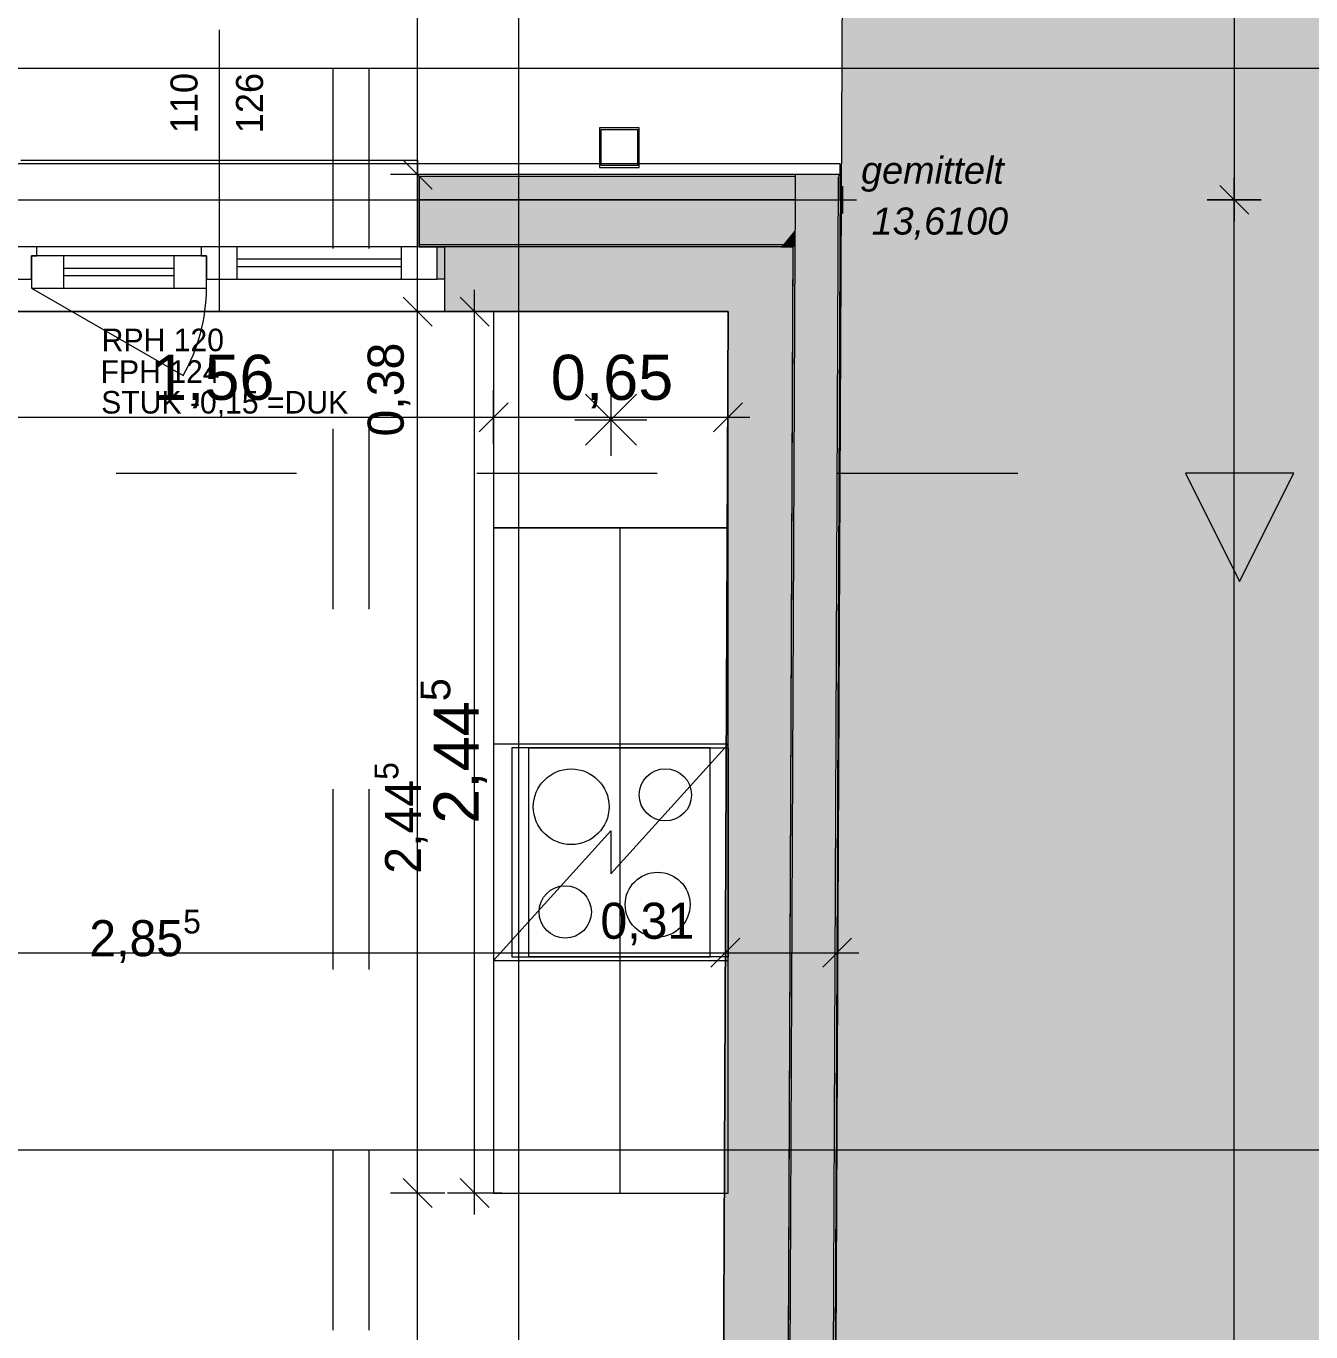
# Model space of a CAD drawing. Header units: metres. Extents: x -3 to 205, y -18 to 45.
# Drawn here: x 49.035 to 52.597, y -4.509 to -0.887 of the extents above; entities that cross this region are included whole.
import ezdxf

# ---------------------------------------------------------------- set-up
doc = ezdxf.new("R2010")
doc.units = ezdxf.units.M
doc.header["$MEASUREMENT"] = 0
doc.linetypes.add('Punkt 1_1', pattern=[0.075, 0.025, -0.05])
doc.linetypes.add('Untersicht', pattern=[0.001, 0.0005, -0.0005])
for name, color, linetype in [('1._1.Stock  PP STG2_4_000 Achsraster', 7, 'Continuous'), ('1._1.Stock  PP STG2_4_110 Wand Aussen', 7, 'Continuous'), ('1._1.Stock  PP STG2_4_165 Fassadengestaltung Bänder', 7, 'Continuous'), ('1._1.Stock  PP STG2_4_210 Decke', 7, 'Continuous'), ('1._1.Stock  PP STG2_4_220 Bodenaufbau', 7, 'Continuous'), ('1._1.Stock  PP STG2_4_530 Küche', 7, 'Continuous'), ('1._1.Stock  PP STG2_4_611 Entwässerung', 7, 'Continuous'), ('1._1.Stock  PP STG2_4_725 Nachbarbebauung', 7, 'Continuous'), ('1._1.Stock  PP STG2_4_851 Marker Schnitt', 7, 'Continuous'), ('1._1.Stock  PP STG2_4_910 Allgemein Lageplan Höhen', 7, 'Continuous'), ('1._1.Stock  PP STG2_4_950 Polierplan Bemaßung', 7, 'Continuous'), ('1._1.Stock  PP STG2_4_950-1 Polierplan Bemaßung Küche', 7, 'Continuous'), ('1._1.Stock  PP STG2_4_Neubau_840 Baulinien', 7, 'Continuous')]:
    doc.layers.add(name, color=color, linetype=linetype)
doc.styles.add('ERSTELLTER_STIL_1', font='arial.ttf')
doc.styles.add('ERSTELLTER_STIL_2', font='')
doc.styles.add('ERSTELLTER_STIL_3', font='arialbi.ttf')
doc.styles.get('ERSTELLTER_STIL_2').set_extended_font_data('Eurostile')
doc.linetypes.add('Grenze Grundstück', pattern='A,0,[1,415_260415_PP_VA_1_4 1 St1.Shx,S=0.00031746,R=0,X=0,Y=0],-0.04,0', length=0.04)

msp = doc.modelspace()

# ---------------------------------------------------------------- hatches: boundary and pattern name
at = {"layer": '1._1.Stock  PP STG2_4_110 Wand Aussen', "linetype": 'Continuous', "lineweight": 13, "true_color": 0xff6400}
for points in [[(51.1688, -1.3037), (50.125, -1.3037), (50.125, -1.3687), (51.1685, -1.3687)], [(51.1685, -1.3687), (51.2356, -1.3687), (51.2889, -1.3037), (51.1688, -1.3037)], [(51.1688, -1.3037), (51.2889, -1.3037), (51.2893, -1.3032), (51.2893, -1.2987), (51.1688, -1.2987)], [(51.25, -10.1776), (51.288, -1.3048), (51.1673, -1.4519), (51.1306, -10.0305)], [(50.125, -1.4937), (51.1331, -1.4937), (51.1681, -1.451), (51.1685, -1.3687), (50.125, -1.3687)], [(51.1681, -1.451), (51.2356, -1.3687), (51.1685, -1.3687)], [(51.1622, -1.4937), (51.1623, -1.4581), (51.1331, -1.4937)], [(51.1672, -1.4937), (51.1673, -1.4519), (51.1623, -1.4581), (51.1622, -1.4937)], [(50.175, -1.4987), (50.175, -1.5887), (50.195, -1.5887), (50.195, -1.4987)]]:
    msp.add_hatch(color=30, dxfattribs=at).paths.add_polyline_path(points)
at = {"layer": '1._1.Stock  PP STG2_4_110 Wand Aussen', "linetype": 'Continuous', "lineweight": 0, "true_color": 0x373737}
for points in [[(50.125, -1.4987), (51.129, -1.4987), (51.1331, -1.4937), (50.125, -1.4937)], [(51.1621, -1.4987), (51.1258, -9.9837), (51.1308, -9.9837), (51.1671, -1.4987)], [(51.1331, -1.4937), (51.129, -1.4987), (51.1621, -1.4987), (51.1622, -1.4937)], [(51.1622, -1.4937), (51.1621, -1.4987), (51.1671, -1.4987), (51.1672, -1.4937)]]:
    msp.add_hatch(color=250, dxfattribs=at).paths.add_polyline_path(points)
at = {"layer": '1._1.Stock  PP STG2_4_110 Wand Aussen', "linetype": 'Continuous', "lineweight": 13, "true_color": 0x3f7f02}
for points in [[(50.195, -1.4987), (50.195, -1.5887), (50.195, -1.6787), (50.9814, -1.6787), (50.9821, -1.4987)], [(50.9814, -1.6787), (51.129, -1.4987), (50.9821, -1.4987)], [(50.9814, -1.6787), (51.1614, -1.6787), (51.1621, -1.4987), (51.129, -1.4987)], [(50.9814, -1.6787), (50.9466, -9.8037), (51.1266, -9.8037), (51.1614, -1.6787)]]:
    msp.add_hatch(color=76, dxfattribs=at).paths.add_polyline_path(points)
at = {"layer": '1._1.Stock  PP STG2_4_725 Nachbarbebauung', "linetype": 'Continuous', "lineweight": 0, "true_color": 0x1f1f1f}
msp.add_hatch(color=250, dxfattribs=at).paths.add_polyline_path([(51.3035, 0.426), (51.2486, -11.3318), (56.3775, -10.3991), (56.3775, 1.9963), (51.314, 1.9963)])
at = {"layer": '1._1.Stock  PP STG2_4_851 Marker Schnitt', "linetype": 'Continuous', "lineweight": 0, "true_color": 0x000000}
msp.add_hatch(color=18, dxfattribs=at).paths.add_polyline_path([(52.55, -2.127), (52.25, -2.127), (52.4, -2.427)])

# ---------------------------------------------------------------- linework, layer by layer
at = {"layer": '1._1.Stock  PP STG2_4_000 Achsraster', "color": 5, "linetype": 'Continuous', "lineweight": 0, "ltscale": 1000}
for p, q in [((50.4, 1.9963), (50.4, -16.0037)), ((30.9, -1.0037), (53.4, -1.0037)), ((30.9, -4.0037), (53.4, -4.0037))]:
    msp.add_line(p, q, dxfattribs=at)
at = {"layer": '1._1.Stock  PP STG2_4_110 Wand Aussen', "color": 7, "linetype": 'Continuous', "lineweight": 13, "ltscale": 1000}
for p, q in [((49.57, -0.8975), (49.57, -1.6787)), ((49.02, -1.2587), (50.12, -1.2587)), ((50.12, -1.2587), (50.12, -1.2987)), ((50.12, -1.2987), (50.12, -1.3037)), ((50.125, -1.2987), (50.12, -1.2987)), ((50.12, -1.2987), (50.12, -1.3037)), ((50.12, -1.3037), (50.12, -1.3687)), ((50.12, -1.3037), (50.12, -1.3687)), ((51.1688, -1.3037), (50.125, -1.3037)), ((50.125, -1.3037), (50.125, -1.4987)), ((51.1685, -1.3687), (51.1688, -1.3037)), ((51.1685, -1.3687), (51.1688, -1.3037)), ((51.1688, -1.3037), (51.1688, -1.2987)), ((51.1688, -1.3037), (51.1688, -1.2987)), ((51.2893, -1.3032), (51.2893, -1.2987)), ((51.25, -10.1776), (51.288, -1.3048)), ((50.12, -1.3687), (50.12, -1.4937)), ((50.12, -1.3687), (50.12, -1.4937)), ((51.1681, -1.451), (51.1685, -1.3687)), ((51.1681, -1.451), (51.1685, -1.3687)), ((51.1672, -1.4937), (51.1673, -1.4519)), ((51.1672, -1.4937), (51.1673, -1.4519)), ((49.065, -1.4987), (48.965, -1.4987)), ((49.52, -1.4987), (49.065, -1.4987)), ((49.065, -1.5237), (49.065, -1.4987)), ((49.57, -1.4987), (49.52, -1.4987)), ((49.52, -1.4987), (49.52, -1.5237)), ((49.62, -1.4987), (49.57, -1.4987)), ((50.075, -1.4987), (49.62, -1.4987)), ((49.62, -1.5887), (49.62, -1.4987)), ((50.175, -1.4987), (50.075, -1.4987)), ((50.075, -1.4987), (50.075, -1.5887)), ((50.12, -1.4937), (50.12, -1.4987)), ((50.12, -1.4937), (50.12, -1.4987)), ((50.125, -1.4987), (50.12, -1.4987)), ((50.125, -1.4987), (50.12, -1.4987)), ((50.125, -1.4987), (50.12, -1.4987)), ((51.1331, -1.4937), (50.125, -1.4937)), ((50.125, -1.4987), (50.195, -1.4987)), ((50.125, -1.4987), (50.195, -1.4987)), ((50.125, -1.4987), (50.195, -1.4987)), ((50.175, -1.5887), (50.175, -1.4987)), ((51.1308, -9.9837), (51.1671, -1.4987)), ((51.1331, -1.4937), (51.1622, -1.4937)), ((51.1622, -1.4937), (51.1672, -1.4937)), ((51.1622, -1.4937), (51.1672, -1.4937)), ((51.1671, -1.4987), (51.1672, -1.4937)), ((49.05, -1.5887), (49.05, -1.5237)), ((49.05, -1.5237), (49.065, -1.5237)), ((49.05, -1.5237), (49.05, -1.6137)), ((49.14, -1.5237), (49.05, -1.5237)), ((49.445, -1.5237), (49.14, -1.5237)), ((49.14, -1.6137), (49.14, -1.5237)), ((49.445, -1.5237), (49.445, -1.6137)), ((49.535, -1.5237), (49.445, -1.5237)), ((49.52, -1.5237), (49.535, -1.5237)), ((49.535, -1.5237), (49.535, -1.5887)), ((49.535, -1.6137), (49.535, -1.5237)), ((50.075, -1.5337), (49.62, -1.5337)), ((49.62, -1.5537), (50.075, -1.5537)), ((48.965, -1.5887), (49.05, -1.5887)), ((49.445, -1.5587), (49.14, -1.5587)), ((49.14, -1.5787), (49.445, -1.5787)), ((49.535, -1.5887), (49.57, -1.5887)), ((49.57, -1.5887), (49.62, -1.5887)), ((49.62, -1.5887), (50.075, -1.5887)), ((50.075, -1.5887), (50.175, -1.5887)), ((49.05, -1.6137), (49.14, -1.6137)), ((49.14, -1.6137), (49.445, -1.6137)), ((49.445, -1.6137), (49.535, -1.6137)), ((48.945, -1.6787), (50.195, -1.6787)), ((50.195, -1.6787), (50.195, -1.6787))]:
    msp.add_line(p, q, dxfattribs=at)
at = {"layer": '1._1.Stock  PP STG2_4_110 Wand Aussen', "color": 1, "linetype": 'Punkt 1_1', "lineweight": 0, "ltscale": 1000}
msp.add_line((51.1685, -1.3687), (50.125, -1.3687), dxfattribs=at)
at = {"layer": '1._1.Stock  PP STG2_4_110 Wand Aussen', "color": 7, "linetype": 'Continuous', "lineweight": 18, "ltscale": 1000}
for p, q in [((50.9821, -1.4987), (50.195, -1.4987)), ((50.195, -1.4987), (50.195, -1.5887)), ((50.195, -1.4987), (50.195, -1.5887)), ((50.195, -1.4987), (50.195, -1.5887)), ((51.129, -1.4987), (50.9821, -1.4987)), ((51.129, -1.4987), (50.9821, -1.4987)), ((51.129, -1.4987), (51.1621, -1.4987)), ((51.129, -1.4987), (51.1621, -1.4987)), ((51.1614, -1.6787), (51.1621, -1.4987)), ((50.195, -1.5887), (50.195, -1.6787)), ((50.195, -1.5887), (50.195, -1.6787)), ((51.1266, -9.8037), (51.1614, -1.6787))]:
    msp.add_line(p, q, dxfattribs=at)
at = {"layer": '1._1.Stock  PP STG2_4_110 Wand Aussen', "color": 8, "linetype": 'Continuous', "lineweight": 0, "ltscale": 1000}
msp.add_line((49.05, -1.6137), (49.4701, -1.8562), dxfattribs=at)
at = {"layer": '1._1.Stock  PP STG2_4_110 Wand Aussen', "color": 7, "linetype": 'Continuous', "lineweight": 13, "ltscale": 1000, "flags": 128}
for points in [[(51.168, -1.2987), (50.125, -1.2987)], [(51.288, -1.2987), (51.168, -1.2987)], [(51.2549, -10.1837), (51.293, -1.2987)], [(51.293, -1.2987), (51.288, -1.2987)]]:
    msp.add_lwpolyline(points, dxfattribs=at)
msp.add_lwpolyline([(50.175, -1.4987), (50.195, -1.4987), (50.195, -1.5887), (50.175, -1.5887)], close=True, dxfattribs=at)
at = {"layer": '1._1.Stock  PP STG2_4_110 Wand Aussen', "color": 7, "linetype": 'Continuous', "lineweight": 18, "ltscale": 1000, "flags": 128}
for points in [[(50.195, -1.6787), (50.9814, -1.6787)], [(50.9814, -1.6787), (50.9466, -9.8037)]]:
    msp.add_lwpolyline(points, dxfattribs=at)
at = {"layer": '1._1.Stock  PP STG2_4_110 Wand Aussen', "color": 8, "linetype": 'Continuous', "lineweight": 0, "ltscale": 1000}
msp.add_arc((49.05, -1.6137), 0.485, 330, 0, dxfattribs=at)
at = {"layer": '1._1.Stock  PP STG2_4_165 Fassadengestaltung Bänder', "color": 7, "linetype": 'Continuous', "lineweight": 13, "ltscale": 1000, "flags": 128}
msp.add_lwpolyline([(44.735, -1.3687), (51.2927, -1.3687), (51.2927, -1.2687), (44.735, -1.2687)], close=True, dxfattribs=at)
at = {"layer": '1._1.Stock  PP STG2_4_210 Decke', "color": 7, "linetype": 'Continuous', "lineweight": 13, "ltscale": 1000, "true_color": 0xf4f4f4, "flags": 128}
msp.add_lwpolyline([(32.5844, -1.4987), (32.5972, -11.3837), (41.935, -11.3837), (41.935, -10.8837), (44.785, -10.8837), (44.785, -9.9837), (51.1258, -9.9837), (51.1621, -1.4987), (44.865, -1.4987), (44.865, -3.9237), (42.27, -3.9237), (42.27, -5.8737), (40.275, -5.8737), (40.275, -3.9237), (37.705, -3.9237), (37.705, -1.4987)], close=True, dxfattribs=at)
at = {"layer": '1._1.Stock  PP STG2_4_220 Bodenaufbau', "color": 7, "linetype": 'Continuous', "lineweight": 13, "ltscale": 1000, "true_color": 0xf4f4f4, "flags": 128}
msp.add_lwpolyline([(32.7646, -1.6787), (32.7765, -11.2037), (41.755, -11.2037), (41.755, -10.7037), (44.605, -10.7037), (44.605, -9.8037), (50.9466, -9.8037), (50.9814, -1.6787), (45.045, -1.6787), (45.045, -4.1037), (42.435, -4.1037), (42.435, -6.0537), (40.095, -6.0537), (40.095, -4.1037), (37.525, -4.1037), (37.525, -1.6787)], close=True, dxfattribs=at)
at = {"layer": '1._1.Stock  PP STG2_4_530 Küche', "color": 150, "linetype": 'Continuous', "lineweight": 13, "ltscale": 1000, "true_color": 0x0f7ffe}
for p, q in [((50.6564, -1.8787), (50.6564, -2.0787)), ((50.5857, -1.908), (50.7271, -2.0494)), ((50.5857, -2.0494), (50.7271, -1.908)), ((50.5564, -1.9787), (50.7564, -1.9787)), ((50.9814, -2.2787), (50.6814, -2.2787)), ((50.6814, -2.2787), (50.6814, -4.1237)), ((50.9814, -4.1237), (50.9814, -2.2787)), ((50.4289, -3.4687), (50.4289, -2.8887)), ((50.4289, -2.8887), (50.9814, -2.8887)), ((50.6564, -3.2387), (50.9814, -2.8787)), ((50.6814, -2.8887), (50.6814, -3.4687)), ((50.9814, -2.8887), (50.9814, -3.4687)), ((50.3314, -3.4787), (50.6564, -3.1187)), ((50.6564, -3.1187), (50.6564, -3.2387)), ((50.9814, -3.4687), (50.4289, -3.4687)), ((50.6814, -4.1237), (50.9814, -4.1237))]:
    msp.add_line(p, q, dxfattribs=at)
at = {"layer": '1._1.Stock  PP STG2_4_530 Küche', "color": 150, "linetype": 'Continuous', "lineweight": 13, "ltscale": 1000, "true_color": 0x0f7ffe, "flags": 128}
for points in [[(50.3314, -1.6787), (50.3314, -2.2787), (50.9814, -2.2787), (50.9814, -1.6787)], [(50.9814, -4.1237), (50.9814, -2.2787), (50.3314, -2.2787), (50.3314, -4.1237)], [(50.3314, -2.8787), (50.3314, -3.4787), (50.9814, -3.4787), (50.9814, -2.8787)], [(50.3814, -2.8887), (50.3814, -3.4687), (50.9314, -3.4687), (50.9314, -2.8887)]]:
    msp.add_lwpolyline(points, close=True, dxfattribs=at)
at = {"layer": '1._1.Stock  PP STG2_4_530 Küche', "color": 150, "linetype": 'Continuous', "lineweight": 13, "ltscale": 1000, "true_color": 0x0f7ffe}
for centre, radius in [((50.5464, -3.0523), 0.105), ((50.8076, -3.0192), 0.0725), ((50.7862, -3.3237), 0.09), ((50.5299, -3.344), 0.0725)]:
    msp.add_circle(centre, radius, dxfattribs=at)
at = {"layer": '1._1.Stock  PP STG2_4_611 Entwässerung', "color": 171, "linetype": 'Continuous', "lineweight": 13, "ltscale": 1000, "true_color": 0x6c6cff, "flags": 128}
for points in [[(50.625, -1.2787), (50.735, -1.2787), (50.735, -1.1687), (50.625, -1.1687)], [(50.63, -1.1737), (50.73, -1.1737), (50.73, -1.2737), (50.63, -1.2737)]]:
    msp.add_lwpolyline(points, close=True, dxfattribs=at)
at = {"layer": '1._1.Stock  PP STG2_4_725 Nachbarbebauung', "color": 8, "linetype": 'Continuous', "lineweight": 13, "ltscale": 1000, "flags": 128}
msp.add_lwpolyline([(51.314, 1.9963), (51.3035, 0.426), (51.2486, -11.3318), (56.3775, -10.3991)], dxfattribs=at)
at = {"layer": '1._1.Stock  PP STG2_4_851 Marker Schnitt', "color": 7, "linetype": 'Untersicht', "lineweight": 13, "ltscale": 1000}
for p, q in [((49.8851, 1.9963), (49.8851, -15.6487)), ((49.9851, 1.9963), (49.9851, -15.7421)), ((38.2845, -2.127), (52.25, -2.127))]:
    msp.add_line(p, q, dxfattribs=at)
at = {"layer": '1._1.Stock  PP STG2_4_851 Marker Schnitt', "color": 7, "linetype": 'Continuous', "lineweight": 13, "ltscale": 1000, "flags": 128}
msp.add_lwpolyline([(52.55, -2.127), (52.25, -2.127), (52.4, -2.427)], close=True, dxfattribs=at)
at = {"layer": '1._1.Stock  PP STG2_4_910 Allgemein Lageplan Höhen', "color": 7, "linetype": 'Continuous', "lineweight": 13, "ltscale": 1000}
for p, q in [((51.3, -1.4062), (51.3, -1.3312)), ((51.2625, -1.3687), (51.3375, -1.3687))]:
    msp.add_line(p, q, dxfattribs=at)
at = {"layer": '1._1.Stock  PP STG2_4_950 Polierplan Bemaßung', "color": 6, "linetype": 'Continuous', "lineweight": 13, "ltscale": 1000, "true_color": 0xfb02fe}
for p, q in [((50.1206, -1.2987), (50.1206, 1.9963)), ((50.0806, -1.2587), (50.1606, -1.3387)), ((50.1956, -1.2987), (50.0456, -1.2987)), ((50.1206, -1.6787), (50.1206, -1.2987)), ((50.0806, -1.6387), (50.1606, -1.7187)), ((50.1956, -1.6787), (50.0456, -1.6787)), ((50.1206, -4.1237), (50.1206, -1.6787)), ((50.9739, -3.5321), (50.9739, -3.3821)), ((51.2839, -3.5321), (51.2839, -3.3821)), ((51.0139, -3.4171), (50.9339, -3.4971)), ((51.2439, -3.4971), (51.3239, -3.4171)), ((48.12, -3.4571), (50.9739, -3.4571)), ((50.9739, -3.4571), (51.2839, -3.4571)), ((51.2839, -3.4571), (51.3439, -3.4571)), ((50.0806, -4.0837), (50.1606, -4.1637)), ((50.1956, -4.1237), (50.0456, -4.1237)), ((50.1206, -5.6537), (50.1206, -4.1237))]:
    msp.add_line(p, q, dxfattribs=at)
at = {"layer": '1._1.Stock  PP STG2_4_950 Polierplan Bemaßung', "color": 1, "linetype": 'Continuous', "lineweight": 13, "ltscale": 1000, "true_color": 0xfb0106}
for p, q in [((52.385, 1.9963), (52.385, -1.3687)), ((52.345, -1.3287), (52.425, -1.4087)), ((52.425, -1.4087), (52.345, -1.3287)), ((52.385, -1.3687), (52.385, -1.3087)), ((52.31, -1.3687), (52.46, -1.3687)), ((52.46, -1.3687), (52.31, -1.3687)), ((52.385, -1.3687), (52.385, -1.4287)), ((52.385, -11.2137), (52.385, -1.3687))]:
    msp.add_line(p, q, dxfattribs=at)
at = {"layer": '1._1.Stock  PP STG2_4_950-1 Polierplan Bemaßung Küche', "color": 150, "linetype": 'Continuous', "lineweight": 13, "ltscale": 1000, "true_color": 0x0f7ffe}
for p, q in [((50.2787, -1.6787), (50.2787, -1.6187)), ((50.3187, -1.7187), (50.2387, -1.6387)), ((50.3537, -1.6787), (50.2037, -1.6787)), ((50.2787, -4.1237), (50.2787, -1.6787)), ((50.3314, -2.0468), (50.3314, -1.8968)), ((50.9814, -2.0468), (50.9814, -1.8968)), ((50.3714, -1.9318), (50.2914, -2.0118)), ((50.9414, -2.0118), (51.0214, -1.9318)), ((48.77, -1.9718), (50.3314, -1.9718)), ((50.3314, -1.9718), (50.9814, -1.9718)), ((50.9814, -1.9718), (51.0414, -1.9718)), ((50.2387, -4.0837), (50.3187, -4.1637)), ((50.3537, -4.1237), (50.2037, -4.1237)), ((50.2787, -4.1837), (50.2787, -4.1237))]:
    msp.add_line(p, q, dxfattribs=at)
at = {"layer": '1._1.Stock  PP STG2_4_Neubau_840 Baulinien', "color": 76, "linetype": 'Grenze Grundstück', "lineweight": 13, "ltscale": 1000, "true_color": 0x3f7f02, "flags": 128}
msp.add_lwpolyline([(51.314, 1.9963), (51.3035, 0.426), (51.2486, -11.3318), (32.4665, -14.0306), (32.4591, 1.9963)], dxfattribs=at)

# ---------------------------------------------------------------- texts
at = {"layer": '1._1.Stock  PP STG2_4_110 Wand Aussen', "color": 7, "linetype": 'Continuous', "lineweight": 13, "char_height": 0.075, "attachment_point": 9, "rotation": 90, "style": 'ERSTELLTER_STIL_2'}
for s, insert in [('\\A1;{\\pqr;\\pt0;\\fEurostile|b0|i0|c0|p0;\\W1.000000;110}', (49.5114, -1.0167)), ('\\A1;{\\pqr;\\pt0;\\fEurostile|b0|i0|c0|p0;\\W1.000000;126}', (49.693, -1.0167))]:
    msp.add_mtext(s, dxfattribs=dict(at, insert=insert))
at = {"layer": '1._1.Stock  PP STG2_4_110 Wand Aussen', "color": 7, "linetype": 'Continuous', "lineweight": 13, "char_height": 0.0625, "attachment_point": 9, "style": 'ERSTELLTER_STIL_2'}
for s, insert in [('\\A1;{\\pqr;\\pt0;\\fEurostile|b0|i0|c0|p0;\\W1.000000;RPH 120}', (49.5836, -1.7895)), ('\\A1;{\\pqr;\\pt0;\\fEurostile|b0|i0|c0|p0;\\W1.000000;FPH 124}', (49.5714, -1.8764)), ('\\A1;{\\pqr;\\pt0;\\fEurostile|b0|i0|c0|p0;\\W1.000000;STUK -0,15 =DUK}', (49.9282, -1.9731))]:
    msp.add_mtext(s, dxfattribs=dict(at, insert=insert))
at = {"layer": '1._1.Stock  PP STG2_4_910 Allgemein Lageplan Höhen', "color": 7, "linetype": 'Continuous', "lineweight": 13, "char_height": 0.075, "attachment_point": 1, "style": 'ERSTELLTER_STIL_3'}
for s, insert in [('\\A1;{\\pql;\\fArial Italic|b0|i0|c0|p0;\\W1.000000;gemittelt}', (51.3503, -1.2491)), ('\\A1;{\\pql;\\fArial Italic|b0|i0|c0|p0;\\W1.000000; 13,6100}', (51.3503, -1.39))]:
    msp.add_mtext(s, dxfattribs=dict(at, insert=insert))
at = {"layer": '1._1.Stock  PP STG2_4_950 Polierplan Bemaßung', "color": 6, "linetype": 'Continuous', "lineweight": 13, "true_color": 0xfb02fe, "insert": (50.1006, -2.0251), "char_height": 0.1, "width": 0.306373, "attachment_point": 7, "rotation": 90, "style": 'ERSTELLTER_STIL_2'}
msp.add_mtext('\\A1;{\\pql;\\fEurostile|b0|i0|c0|p0;\\W1.000000;0,38}', dxfattribs=at)
at = {"layer": '1._1.Stock  PP STG2_4_950 Polierplan Bemaßung', "color": 6, "linetype": 'Continuous', "lineweight": 13, "true_color": 0xfb02fe, "insert": (50.1595, -3.2379), "char_height": 0.1, "attachment_point": 7, "rotation": 90, "style": 'ERSTELLTER_STIL_2'}
msp.add_mtext('\\A1;{\\pql;\\fEurostile|b0|i0|c0|p0;\\W1.000000;2,44\\fEurostile|b0|i0|c0|p0;\\W1.000000;\\A1{\\H.66x;\\S5^  ;}}', dxfattribs=at)
at = {"layer": '1._1.Stock  PP STG2_4_950 Polierplan Bemaßung', "color": 6, "linetype": 'Continuous', "lineweight": 13, "true_color": 0xfb02fe, "insert": (50.6275, -3.4371), "char_height": 0.1, "width": 0.306373, "attachment_point": 7, "style": 'ERSTELLTER_STIL_2'}
msp.add_mtext('\\A1;{\\pql;\\fEurostile|b0|i0|c0|p0;\\W1.000000;0,31}', dxfattribs=at)
at = {"layer": '1._1.Stock  PP STG2_4_950 Polierplan Bemaßung', "color": 6, "linetype": 'Continuous', "lineweight": 13, "true_color": 0xfb02fe, "insert": (49.2102, -3.496), "char_height": 0.1, "attachment_point": 7, "style": 'ERSTELLTER_STIL_2'}
msp.add_mtext('\\A1;{\\pql;\\fEurostile|b0|i0|c0|p0;\\W1.000000;2,85\\fEurostile|b0|i0|c0|p0;\\W1.000000;\\A1{\\H.66x;\\S5^  ;}}', dxfattribs=at)
at = {"layer": '1._1.Stock  PP STG2_4_950-1 Polierplan Bemaßung Küche', "color": 150, "linetype": 'Continuous', "lineweight": 13, "true_color": 0x0f7ffe, "char_height": 0.125, "width": 0.33365, "attachment_point": 7, "style": 'ERSTELLTER_STIL_1'}
for s, insert in [('\\A1;{\\pql;\\fArial|b0|i0|c0|p0;\\W1.000000;1,56}', (49.3839, -1.9468)), ('\\A1;{\\pql;\\fArial|b0|i0|c0|p0;\\W1.000000;0,65}', (50.4896, -1.9468))]:
    msp.add_mtext(s, dxfattribs=dict(at, insert=insert))
at = {"layer": '1._1.Stock  PP STG2_4_950-1 Polierplan Bemaßung Küche', "color": 150, "linetype": 'Continuous', "lineweight": 13, "true_color": 0x0f7ffe, "insert": (50.3266, -3.0995), "char_height": 0.125, "attachment_point": 7, "rotation": 90, "style": 'ERSTELLTER_STIL_1'}
msp.add_mtext('\\A1;{\\pql;\\fArial|b0|i0|c0|p0;\\W1.000000;2,44\\fArial|b0|i0|c0|p0;\\W1.000000;\\A1{\\H.66x;\\S5^  ;}}', dxfattribs=at)

doc.saveas('drawing.dxf')
